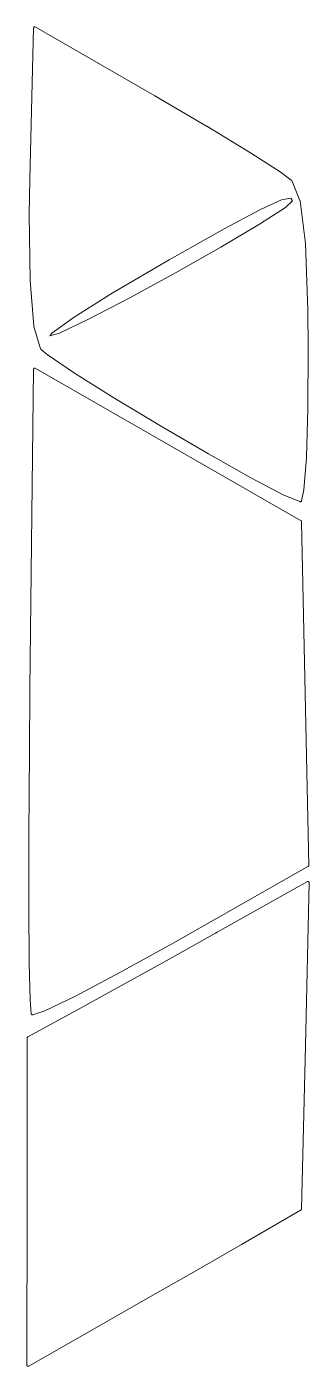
# Model space of a CAD drawing. Header units: millimetres. Extents: x -285 to 1112, y -5 to 442.
# Drawn here: x 448.87 to 453.94, y 69.12 to 93.22 of the extents above; entities that cross this region are included whole.
import ezdxf

# ---------------------------------------------------------------- set-up
doc = ezdxf.new("R2010")
doc.units = ezdxf.units.MM
doc.header["$MEASUREMENT"] = 0
doc.layers.add('Line engraving', color=1, linetype='Continuous', lineweight=0)

msp = doc.modelspace()

# ---------------------------------------------------------------- linework, layer by layer
at = {"layer": 'Line engraving', "linetype": 'Continuous'}
for p, q in [((448.919, 90.478), (448.986, 93.204)), ((448.986, 93.204), (448.991, 93.208)), ((448.991, 93.215), (448.995, 93.218)), ((448.991, 93.212), (448.991, 93.215)), ((448.991, 93.211), (448.991, 93.212)), ((448.991, 93.208), (448.991, 93.211)), ((448.991, 93.211), (448.991, 93.211)), ((448.995, 93.22), (448.999, 93.222)), ((448.995, 93.218), (448.995, 93.22)), ((448.995, 93.218), (448.995, 93.218)), ((448.995, 93.218), (448.995, 93.218)), ((448.999, 93.223), (449.003, 93.224)), ((448.999, 93.222), (448.999, 93.223)), ((448.999, 93.222), (448.999, 93.222)), ((449.003, 93.224), (449.003, 93.225)), ((449.003, 93.225), (449.007, 93.225)), ((449.007, 93.225), (449.007, 93.225)), ((449.007, 93.225), (449.007, 93.225)), ((449.007, 93.225), (449.012, 93.225)), ((449.012, 93.225), (449.012, 93.225)), ((449.012, 93.225), (449.012, 93.225)), ((449.012, 93.225), (449.016, 93.224)), ((449.016, 93.224), (449.02, 93.222)), ((449.02, 93.222), (451.17, 91.983)), ((451.17, 91.983), (451.17, 91.983)), ((451.17, 91.983), (451.17, 91.983)), ((451.17, 91.983), (452.096, 91.437)), ((452.096, 91.437), (452.101, 91.437)), ((452.101, 91.437), (452.101, 91.437)), ((452.101, 91.437), (452.888, 90.955)), ((452.888, 90.955), (452.888, 90.955)), ((452.888, 90.955), (452.888, 90.955)), ((452.888, 90.955), (453.438, 90.601)), ((448.91, 89.856), (448.919, 90.478)), ((448.919, 90.478), (448.919, 90.478)), ((448.919, 90.478), (448.919, 90.478)), ((453.438, 90.601), (453.438, 90.601)), ((453.438, 90.601), (453.438, 90.6)), ((453.438, 90.6), (453.62, 90.465)), ((453.62, 90.465), (453.62, 90.464)), ((453.62, 90.464), (453.624, 90.463)), ((453.624, 90.463), (453.624, 90.462)), ((453.624, 90.462), (453.624, 90.46)), ((453.624, 90.46), (453.624, 90.458)), ((453.624, 90.458), (453.628, 90.457)), ((453.628, 90.457), (453.776, 90.097)), ((453.065, 89.938), (452.414, 89.587)), ((453.049, 89.672), (453.514, 89.975)), ((453.446, 90.113), (453.065, 89.938)), ((453.611, 90.143), (453.446, 90.113)), ((453.514, 89.975), (453.641, 90.093)), ((453.641, 90.093), (453.611, 90.143)), ((453.776, 90.097), (453.776, 90.097)), ((453.776, 90.097), (453.776, 90.095)), ((453.776, 90.095), (453.776, 90.093)), ((453.776, 90.093), (453.776, 90.092)), ((453.776, 90.092), (453.781, 90.092)), ((453.781, 90.092), (453.874, 89.325)), ((448.91, 89.855), (448.91, 89.856)), ((448.91, 89.856), (448.91, 89.856)), ((448.927, 88.661), (448.91, 89.855)), ((452.414, 89.587), (451.428, 89.031)), ((452.355, 89.26), (453.049, 89.672)), ((451.542, 88.799), (452.355, 89.26)), ((453.874, 89.325), (453.874, 89.325)), ((453.874, 89.325), (453.874, 89.324)), ((453.874, 89.324), (453.92, 88.123)), ((451.428, 89.031), (451.28, 88.947)), ((451.428, 89.031), (451.428, 89.031)), ((451.28, 88.947), (450.4, 88.432)), ((450.717, 88.348), (451.542, 88.799)), ((448.927, 88.66), (448.927, 88.661)), ((448.927, 88.661), (448.927, 88.661)), ((448.995, 87.836), (448.927, 88.66)), ((450.4, 88.432), (449.718, 88.001)), ((449.985, 87.967), (450.717, 88.348)), ((449.718, 88.001), (449.316, 87.709)), ((453.92, 88.123), (453.92, 88.123)), ((453.92, 88.123), (453.92, 88.122)), ((453.92, 88.122), (453.924, 87.435)), ((448.995, 87.834), (448.995, 87.836)), ((448.995, 87.832), (448.995, 87.834)), ((449.113, 87.431), (448.995, 87.832)), ((449.452, 87.713), (449.985, 87.967)), ((449.282, 87.664), (449.452, 87.713)), ((449.316, 87.709), (449.282, 87.664)), ((449.113, 87.429), (449.113, 87.431)), ((449.113, 87.427), (449.113, 87.429)), ((449.117, 87.426), (449.113, 87.427)), ((449.117, 87.425), (449.117, 87.426)), ((449.117, 87.423), (449.117, 87.425)), ((449.122, 87.421), (449.117, 87.423)), ((449.244, 87.314), (449.122, 87.421)), ((449.249, 87.314), (449.244, 87.314)), ((449.249, 87.313), (449.249, 87.314)), ((449.723, 86.991), (449.249, 87.313)), ((453.924, 87.434), (453.916, 86.355)), ((453.924, 87.435), (453.924, 87.434)), ((453.924, 87.434), (453.924, 87.434)), ((448.923, 81.305), (448.986, 87.06)), ((448.986, 87.06), (448.991, 87.064)), ((448.991, 87.07), (448.995, 87.073)), ((448.991, 87.067), (448.991, 87.07)), ((448.991, 87.064), (448.991, 87.067)), ((448.991, 87.067), (448.991, 87.067)), ((448.991, 87.067), (448.991, 87.067)), ((448.995, 87.076), (448.999, 87.078)), ((448.995, 87.073), (448.995, 87.076)), ((448.995, 87.073), (448.995, 87.073)), ((448.995, 87.073), (448.995, 87.073)), ((448.999, 87.078), (449.003, 87.079)), ((448.999, 87.078), (448.999, 87.078)), ((448.999, 87.078), (448.999, 87.078)), ((449.003, 87.079), (449.003, 87.081)), ((449.003, 87.081), (449.007, 87.081)), ((449.007, 87.081), (449.007, 87.081)), ((449.007, 87.081), (449.007, 87.081)), ((449.007, 87.081), (449.012, 87.081)), ((449.012, 87.081), (449.012, 87.081)), ((449.012, 87.081), (449.012, 87.081)), ((449.012, 87.081), (449.016, 87.079)), ((449.016, 87.079), (449.02, 87.078)), ((449.02, 87.078), (453.797, 84.335)), ((450.429, 86.547), (449.723, 86.991)), ((449.723, 86.991), (449.723, 86.991)), ((449.723, 86.991), (449.723, 86.991)), ((450.429, 86.546), (450.429, 86.547)), ((451.267, 86.042), (450.429, 86.546)), ((450.429, 86.546), (450.429, 86.546)), ((453.916, 86.355), (453.891, 85.476)), ((453.916, 86.355), (453.916, 86.355)), ((453.916, 86.355), (453.916, 86.355)), ((451.267, 86.041), (451.267, 86.042)), ((451.267, 86.042), (451.267, 86.042)), ((452.13, 85.54), (451.267, 86.041)), ((452.905, 85.103), (452.13, 85.54)), ((452.13, 85.54), (452.13, 85.54)), ((452.13, 85.54), (452.13, 85.54)), ((453.891, 85.475), (453.848, 84.891)), ((453.891, 85.476), (453.891, 85.475)), ((453.891, 85.475), (453.891, 85.475)), ((453.489, 84.795), (452.905, 85.103)), ((452.905, 85.103), (452.905, 85.103)), ((452.905, 85.103), (452.905, 85.103)), ((453.848, 84.888), (453.806, 84.692)), ((453.848, 84.891), (453.848, 84.89)), ((453.848, 84.89), (453.848, 84.888)), ((453.489, 84.794), (453.489, 84.795)), ((453.489, 84.795), (453.489, 84.795)), ((453.776, 84.678), (453.489, 84.794)), ((453.781, 84.677), (453.776, 84.678)), ((453.776, 84.678), (453.776, 84.678)), ((453.776, 84.678), (453.776, 84.678)), ((453.776, 84.678), (453.776, 84.678)), ((453.785, 84.676), (453.781, 84.677)), ((453.789, 84.677), (453.785, 84.677)), ((453.785, 84.677), (453.785, 84.676)), ((453.785, 84.676), (453.785, 84.676)), ((453.785, 84.676), (453.785, 84.676)), ((453.793, 84.679), (453.789, 84.677)), ((453.789, 84.677), (453.789, 84.677)), ((453.789, 84.677), (453.789, 84.677)), ((453.797, 84.681), (453.793, 84.679)), ((453.802, 84.686), (453.797, 84.683)), ((453.797, 84.683), (453.797, 84.681)), ((453.797, 84.681), (453.797, 84.681)), ((453.797, 84.681), (453.797, 84.681)), ((453.806, 84.692), (453.802, 84.689)), ((453.802, 84.689), (453.802, 84.686)), ((453.802, 84.686), (453.802, 84.686)), ((453.802, 84.686), (453.802, 84.686)), ((453.797, 84.335), (453.797, 84.333)), ((453.797, 84.333), (453.802, 84.331)), ((453.802, 84.331), (453.802, 84.331)), ((453.802, 84.331), (453.802, 84.331)), ((453.802, 84.331), (453.802, 84.328)), ((453.802, 84.328), (453.806, 84.325)), ((453.806, 84.325), (453.806, 84.325)), ((453.806, 84.325), (453.806, 84.324)), ((453.806, 84.324), (453.806, 84.321)), ((453.806, 84.321), (453.806, 84.317)), ((453.806, 84.317), (453.869, 81.223)), ((448.914, 80.176), (448.923, 81.305)), ((448.923, 81.305), (448.923, 81.305)), ((448.923, 81.305), (448.923, 81.305)), ((453.869, 81.223), (453.933, 78.129)), ((448.906, 78.676), (448.914, 80.176)), ((448.914, 80.176), (448.914, 80.176)), ((448.914, 80.176), (448.914, 80.176)), ((448.906, 77.389), (448.906, 78.676)), ((448.906, 78.676), (448.906, 78.676)), ((448.906, 78.676), (448.906, 78.676)), ((453.924, 78.113), (453.92, 78.111)), ((453.929, 78.115), (453.924, 78.113)), ((453.933, 78.122), (453.929, 78.122)), ((453.929, 78.122), (453.929, 78.122)), ((453.929, 78.122), (453.929, 78.119)), ((453.929, 78.119), (453.929, 78.116)), ((453.929, 78.116), (453.929, 78.115)), ((453.929, 78.115), (453.929, 78.115)), ((453.933, 78.129), (453.933, 78.129)), ((453.933, 78.129), (453.933, 78.129)), ((453.933, 78.129), (453.933, 78.125)), ((453.933, 78.125), (453.933, 78.122)), ((453.92, 78.111), (451.496, 76.732)), ((453.92, 78.111), (453.92, 78.111)), ((453.92, 78.111), (453.92, 78.111)), ((452.291, 76.929), (453.912, 77.839)), ((453.941, 77.82), (453.874, 74.885)), ((453.912, 77.84), (453.916, 77.841)), ((453.912, 77.839), (453.912, 77.84)), ((453.912, 77.839), (453.912, 77.839)), ((453.912, 77.839), (453.912, 77.839)), ((453.916, 77.841), (453.916, 77.841)), ((453.916, 77.841), (453.916, 77.841)), ((453.916, 77.841), (453.92, 77.841)), ((453.92, 77.841), (453.924, 77.841)), ((453.924, 77.841), (453.924, 77.841)), ((453.924, 77.841), (453.924, 77.841)), ((453.924, 77.841), (453.929, 77.84)), ((453.929, 77.84), (453.933, 77.839)), ((453.933, 77.839), (453.933, 77.839)), ((453.933, 77.839), (453.933, 77.838)), ((453.933, 77.838), (453.933, 77.836)), ((453.933, 77.836), (453.937, 77.834)), ((453.937, 77.834), (453.937, 77.834)), ((453.937, 77.834), (453.937, 77.834)), ((453.937, 77.834), (453.937, 77.83)), ((453.937, 77.83), (453.941, 77.827)), ((453.941, 77.827), (453.941, 77.827)), ((453.941, 77.827), (453.941, 77.827)), ((453.941, 77.827), (453.941, 77.823)), ((453.941, 77.823), (453.941, 77.82)), ((453.941, 77.82), (453.941, 77.82)), ((453.941, 77.82), (453.941, 77.82)), ((448.91, 76.379), (448.906, 77.389)), ((448.906, 77.389), (448.906, 77.389)), ((448.906, 77.389), (448.906, 77.389)), ((451.331, 76.391), (452.257, 76.911)), ((452.257, 76.911), (452.291, 76.929)), ((452.257, 76.911), (452.257, 76.911)), ((451.496, 76.732), (450.539, 76.2)), ((451.496, 76.732), (451.496, 76.732)), ((451.496, 76.732), (451.496, 76.732)), ((448.927, 75.714), (448.91, 76.379)), ((448.91, 76.379), (448.91, 76.379)), ((448.91, 76.379), (448.91, 76.379)), ((450.539, 76.2), (449.744, 75.779)), ((450.438, 75.896), (451.331, 76.391)), ((450.539, 76.2), (450.539, 76.2)), ((450.539, 76.2), (450.539, 76.2)), ((448.927, 75.713), (448.927, 75.714)), ((448.927, 75.714), (448.927, 75.714)), ((448.948, 75.46), (448.927, 75.713)), ((449.744, 75.779), (449.194, 75.512)), ((449.744, 75.779), (449.744, 75.779)), ((449.744, 75.779), (449.744, 75.779)), ((449.778, 75.531), (450.438, 75.896)), ((448.885, 75.042), (449.778, 75.531)), ((449.194, 75.511), (448.978, 75.441)), ((449.194, 75.512), (449.194, 75.512)), ((449.194, 75.512), (449.194, 75.511)), ((449.778, 75.531), (449.778, 75.531)), ((448.948, 75.459), (448.948, 75.46)), ((448.948, 75.458), (448.948, 75.459)), ((448.948, 75.455), (448.948, 75.458)), ((448.952, 75.452), (448.948, 75.455)), ((448.952, 75.449), (448.952, 75.452)), ((448.952, 75.452), (448.952, 75.452)), ((448.952, 75.452), (448.952, 75.452)), ((448.957, 75.447), (448.952, 75.449)), ((448.957, 75.446), (448.957, 75.447)), ((448.957, 75.444), (448.957, 75.446)), ((448.957, 75.446), (448.957, 75.446)), ((448.961, 75.442), (448.957, 75.444)), ((448.965, 75.441), (448.961, 75.442)), ((448.961, 75.442), (448.961, 75.442)), ((448.961, 75.442), (448.961, 75.442)), ((448.969, 75.44), (448.965, 75.441)), ((448.969, 75.441), (448.969, 75.44)), ((448.974, 75.441), (448.969, 75.44)), ((448.969, 75.44), (448.969, 75.441)), ((448.978, 75.441), (448.974, 75.441)), ((448.974, 75.441), (448.974, 75.441)), ((448.974, 75.441), (448.974, 75.441)), ((448.872, 75.032), (448.876, 75.034)), ((448.872, 75.031), (448.872, 75.032)), ((448.872, 75.028), (448.872, 75.031)), ((448.872, 75.031), (448.872, 75.031)), ((448.872, 75.025), (448.872, 75.028)), ((448.872, 75.024), (448.872, 75.025)), ((448.872, 72.081), (448.872, 75.024)), ((448.872, 75.024), (448.872, 75.024)), ((448.876, 75.038), (448.88, 75.04)), ((448.876, 75.034), (448.876, 75.038)), ((448.876, 75.038), (448.876, 75.038)), ((448.876, 75.038), (448.876, 75.038)), ((448.88, 75.04), (448.885, 75.042)), ((448.885, 75.042), (448.885, 75.042)), ((448.885, 75.042), (448.885, 75.042)), ((453.874, 74.885), (453.806, 71.951)), ((453.874, 74.885), (453.874, 74.885)), ((448.868, 69.137), (448.872, 72.081)), ((448.872, 72.081), (448.872, 72.081)), ((453.797, 71.933), (452.723, 71.307)), ((453.802, 71.937), (453.797, 71.935)), ((453.797, 71.935), (453.797, 71.933)), ((453.806, 71.944), (453.802, 71.941)), ((453.802, 71.941), (453.802, 71.938)), ((453.802, 71.938), (453.802, 71.938)), ((453.802, 71.938), (453.802, 71.937)), ((453.806, 71.951), (453.806, 71.947)), ((453.806, 71.947), (453.806, 71.945)), ((453.806, 71.945), (453.806, 71.944)), ((453.806, 71.944), (453.806, 71.944)), ((452.723, 71.307), (451.902, 70.833)), ((452.723, 71.307), (452.723, 71.307)), ((452.723, 71.307), (452.723, 71.307)), ((451.902, 70.833), (450.924, 70.272)), ((451.902, 70.833), (451.902, 70.833)), ((451.902, 70.833), (451.902, 70.833)), ((450.924, 70.272), (450.273, 69.9)), ((450.924, 70.272), (450.924, 70.272)), ((450.924, 70.272), (450.924, 70.272)), ((450.273, 69.9), (448.902, 69.119)), ((450.273, 69.9), (450.273, 69.9)), ((450.273, 69.9), (450.273, 69.9)), ((448.868, 69.134), (448.868, 69.137)), ((448.868, 69.13), (448.868, 69.134)), ((448.872, 69.127), (448.868, 69.13)), ((448.868, 69.13), (448.868, 69.13)), ((448.868, 69.13), (448.868, 69.13)), ((448.872, 69.124), (448.872, 69.127)), ((448.876, 69.121), (448.872, 69.124)), ((448.872, 69.124), (448.872, 69.124)), ((448.872, 69.124), (448.872, 69.124)), ((448.88, 69.119), (448.876, 69.121)), ((448.88, 69.118), (448.88, 69.119)), ((448.88, 69.119), (448.88, 69.119)), ((448.88, 69.119), (448.88, 69.119)), ((448.885, 69.117), (448.88, 69.118)), ((448.889, 69.117), (448.885, 69.117)), ((448.885, 69.117), (448.885, 69.117)), ((448.885, 69.117), (448.885, 69.117)), ((448.893, 69.116), (448.889, 69.117)), ((448.897, 69.118), (448.893, 69.117)), ((448.893, 69.117), (448.893, 69.117)), ((448.893, 69.117), (448.893, 69.116)), ((448.902, 69.119), (448.897, 69.118))]:
    msp.add_line(p, q, dxfattribs=at)

doc.saveas('drawing.dxf')
